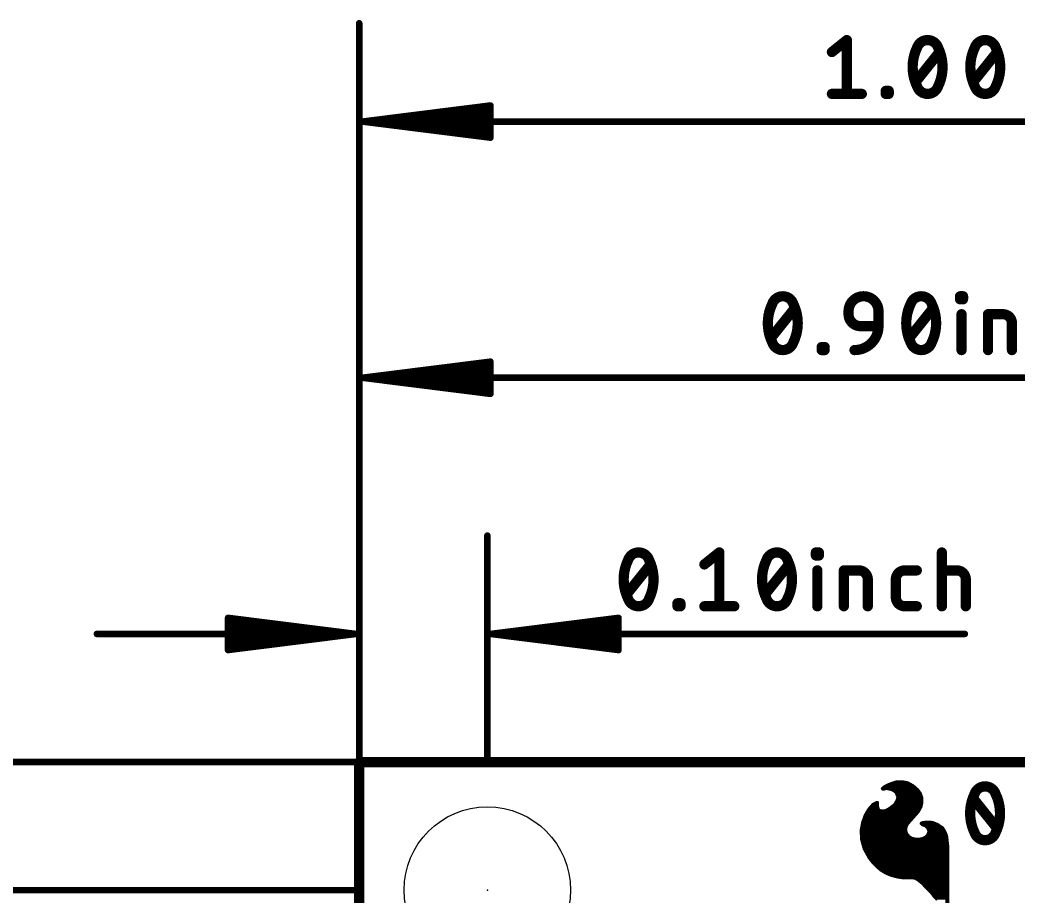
# Model space of a CAD drawing. Extents: x -27.9 to 58.7, y -12 to 40.1.
# Drawn here: x -6.72 to 13.06, y 22.74 to 40.11 of the extents above; entities that cross this region are included whole.
import ezdxf

# ---------------------------------------------------------------- set-up
doc = ezdxf.new("R2010")
doc.units = 0
for name, color, linetype in [('1', 12, 'CONTINUOUS'), ('16', 132, 'CONTINUOUS'), ('20', 31, 'CONTINUOUS'), ('22', 40, 'CONTINUOUS'), ('23', 53, 'CONTINUOUS'), ('47', 253, 'CONTINUOUS')]:
    doc.layers.add(name, color=color, linetype=linetype)

msp = doc.modelspace()

# ---------------------------------------------------------------- linework, layer by layer
at = {"layer": '1', "const_width": 0.2032}
for points in [[(25.4, 25.4), (0, 25.4)], [(0, 25.4), (0, 0)]]:
    msp.add_lwpolyline(points, dxfattribs=at)
at = {"layer": '1', "const_width": 0.1016}
for points in [[(0, 25.4508, 1), (0, 25.3492)], [(0.0508, 25.4, 1), (-0.0508, 25.4)]]:
    msp.add_lwpolyline(points, format="xyb", dxfattribs=at)
at = {"layer": '16', "const_width": 0.2032}
for points in [[(25.4, 25.4), (0, 25.4)], [(0, 25.4), (0, 0)], [(12.6429, 24.0877), (12.1687, 24.6803)]]:
    msp.add_lwpolyline(points, dxfattribs=at)
at = {"layer": '16'}
for points, const_width in [([(0, 25.4508, 1), (0, 25.3492)], 0.1016), ([(0.0508, 25.4, 1), (-0.0508, 25.4)], 0.1016), ([(12.4058, 24.9174, 0.3205), (12.1984, 24.7692)], 0.2032), ([(12.6132, 24.7692, 0.3205), (12.4058, 24.9174)], 0.2032), ([(12.4058, 24.9682, 1), (12.4058, 24.8666)], 0.1016), ([(12.4058, 24.8666, 1), (12.4058, 24.9682)], 0.1016), ([(12.1984, 24.7692, 0.1139), (12.1095, 24.384)], 0.2032), ([(12.2084, 24.7121, 1), (12.1291, 24.6486)], 0.1016), ([(12.1503, 24.7857, 1), (12.2464, 24.7528)], 0.1016), ([(12.244, 24.747, 1), (12.1527, 24.7915)], 0.1016), ([(12.7021, 24.384, 0.1139), (12.6132, 24.7692)], 0.2032), ([(12.6589, 24.7915, 1), (12.5676, 24.747)], 0.1016), ([(12.5652, 24.7528, 1), (12.6613, 24.7857)], 0.1016), ([(12.1095, 24.384, 0.1139), (12.1984, 23.9988)], 0.2032), ([(12.1603, 24.384, 1), (12.0587, 24.384)], 0.1016), ([(12.0587, 24.384, 1), (12.1603, 24.384)], 0.1016), ([(12.6132, 23.9988, 0.1139), (12.7021, 24.384)], 0.2032), ([(12.7529, 24.384, 1), (12.6513, 24.384)], 0.1016), ([(12.6513, 24.384, 1), (12.7529, 24.384)], 0.1016), ([(12.6032, 24.0559, 1), (12.6825, 24.1194)], 0.1016), ([(12.1984, 23.9988, 0.3205), (12.4058, 23.8506)], 0.2032), ([(12.2464, 24.0152, 1), (12.1503, 23.9823)], 0.1016), ([(12.1527, 23.9765, 1), (12.244, 24.021)], 0.1016), ([(12.4058, 23.8506, 0.3205), (12.6132, 23.9988)], 0.2032), ([(12.4058, 23.9014, 1), (12.4058, 23.7998)], 0.1016), ([(12.4058, 23.7998, 1), (12.4058, 23.9014)], 0.1016), ([(12.5676, 24.021, 1), (12.6589, 23.9765)], 0.1016), ([(12.6613, 23.9823, 1), (12.5652, 24.0152)], 0.1016)]:
    msp.add_lwpolyline(points, format="xyb", dxfattribs=dict(at, const_width=const_width))
at = {"layer": '20', "const_width": 0.2032}
for points in [[(0, 0), (0, 25.4)], [(0, 25.4), (25.4, 25.4)]]:
    msp.add_lwpolyline(points, dxfattribs=at)
at = {"layer": '20', "const_width": 0.1016}
for points in [[(0.0508, 25.4, 1), (-0.0508, 25.4)], [(0, 25.4508, 1), (0, 25.3492)]]:
    msp.add_lwpolyline(points, format="xyb", dxfattribs=at)
at = {"layer": '20'}
msp.add_circle((2.54, 22.86), 1.651, dxfattribs=at)
at = {"layer": '22', "const_width": 0.0762}
for points in [[(10.3866, 24.882), (10.4266, 24.912)], [(10.4266, 24.912), (10.4866, 24.942)], [(10.4374, 24.9174), (10.9818, 24.9174)], [(10.4866, 24.942), (10.5666, 24.972)], [(10.5666, 24.972), (10.6566, 25.002)], [(10.6314, 24.9936), (10.8028, 24.9936)], [(10.6566, 25.002), (10.7566, 25.002)], [(10.7566, 25.002), (10.8666, 24.982)], [(10.8666, 24.982), (10.9766, 24.922)], [(10.9766, 24.922), (11.0666, 24.842)], [(10.3766, 24.872), (10.3866, 24.882)], [(10.4066, 24.872), (10.3766, 24.872)], [(10.4366, 24.882), (10.4066, 24.872)], [(10.4666, 24.882), (10.4366, 24.882)], [(10.5066, 24.872), (10.4666, 24.882)], [(10.5566, 24.862), (10.5066, 24.872)], [(10.5966, 24.842), (10.5566, 24.862)], [(10.6366, 24.812), (10.5966, 24.842)], [(10.5977, 24.8412), (11.0672, 24.8412)], [(10.6566, 24.782), (10.6366, 24.812)], [(10.6666, 24.752), (10.6566, 24.782)], [(10.6623, 24.765), (11.1189, 24.765)], [(10.6766, 24.732), (10.6666, 24.752)], [(10.6866, 24.702), (10.6766, 24.732)], [(10.6766, 24.672), (10.6866, 24.702)], [(11.0666, 24.842), (11.1166, 24.772)], [(11.1166, 24.772), (11.1466, 24.682)], [(10.1066, 24.462), (10.1866, 24.552)], [(10.1727, 24.5364), (10.2666, 24.5364)], [(10.1866, 24.552), (10.2666, 24.592)], [(10.2666, 24.592), (10.2666, 24.512)], [(10.2666, 24.512), (10.2866, 24.452)], [(10.5266, 24.482), (10.5666, 24.512)], [(10.5666, 24.512), (10.5966, 24.532)], [(10.5966, 24.532), (10.6266, 24.562)], [(10.601, 24.5364), (11.132, 24.5364)], [(10.6266, 24.562), (10.6466, 24.602)], [(10.6466, 24.602), (10.6666, 24.632)], [(10.6537, 24.6126), (11.1466, 24.6126)], [(10.6666, 24.632), (10.6766, 24.672)], [(10.6822, 24.6888), (11.1443, 24.6888)], [(11.1266, 24.512), (11.0766, 24.422)], [(11.1466, 24.602), (11.1266, 24.512)], [(11.1466, 24.682), (11.1466, 24.602)], [(9.9866, 24.202), (10.0366, 24.342)], [(10.0244, 24.3078), (10.9762, 24.3078)], [(10.0366, 24.342), (10.1066, 24.462)], [(10.0611, 24.384), (11.0434, 24.384)], [(10.1056, 24.4602), (10.2839, 24.4602)], [(10.2866, 24.452), (10.3166, 24.432)], [(10.3166, 24.432), (10.3466, 24.422)], [(10.3466, 24.422), (10.4166, 24.422)], [(10.4166, 24.422), (10.4966, 24.462)], [(10.493, 24.4602), (11.0978, 24.4602)], [(10.4966, 24.462), (10.5266, 24.482)], [(11.0066, 24.342), (10.9266, 24.252)], [(11.0766, 24.422), (11.0066, 24.342)], [(9.9566, 24.042), (9.9866, 24.202)], [(9.9779, 24.1554), (10.8495, 24.1554)], [(9.9972, 24.2316), (10.9088, 24.2316)], [(10.8566, 24.172), (10.8266, 24.102)], [(10.8266, 24.102), (10.8266, 24.032)], [(10.9266, 24.252), (10.8566, 24.172)], [(11.1466, 24.182), (11.1666, 24.192)], [(11.1566, 24.172), (11.1466, 24.182)], [(11.1966, 24.152), (11.1566, 24.172)], [(11.1666, 24.192), (11.1866, 24.192)], [(11.1866, 24.192), (11.2266, 24.202)], [(11.1898, 24.1554), (11.4581, 24.1554)], [(11.2266, 24.142), (11.1966, 24.152)], [(11.2266, 24.202), (11.3066, 24.202)], [(11.2666, 24.102), (11.2266, 24.142)], [(11.2866, 24.072), (11.2666, 24.102)], [(11.3066, 24.202), (11.3666, 24.192)], [(11.3666, 24.192), (11.4666, 24.152)], [(11.4666, 24.152), (11.5066, 24.122)], [(11.5066, 24.122), (11.5566, 24.092)], [(9.9666, 23.862), (9.9566, 24.042)], [(9.9588, 24.003), (10.8363, 24.003)], [(9.963, 23.9268), (10.8828, 23.9268)], [(9.9636, 24.0792), (10.8266, 24.0792)], [(10.8266, 24.032), (10.8466, 23.972)], [(10.8466, 23.972), (10.8866, 23.922)], [(10.8866, 23.922), (10.9466, 23.882)], [(11.2066, 23.892), (11.2366, 23.912)], [(11.2366, 23.912), (11.2666, 23.942)], [(11.2514, 23.9268), (11.635, 23.9268)], [(11.2666, 23.942), (11.2866, 23.982)], [(11.2818, 24.0792), (11.5643, 24.0792)], [(11.2966, 24.042), (11.2866, 24.072)], [(11.2866, 23.982), (11.2966, 24.012)], [(11.2936, 24.003), (11.6061, 24.003)], [(11.2966, 24.012), (11.2966, 24.042)], [(11.5566, 24.092), (11.5866, 24.042)], [(11.5866, 24.042), (11.6166, 23.982)], [(11.6166, 23.982), (11.6366, 23.922)], [(11.6366, 23.922), (11.6566, 23.742)], [(10.0166, 23.682), (9.9666, 23.862)], [(9.9698, 23.8506), (11.6445, 23.8506)], [(9.9909, 23.7744), (11.653, 23.7744)], [(10.9466, 23.882), (11.0266, 23.862)], [(11.0266, 23.862), (11.1066, 23.862)], [(11.1066, 23.862), (11.1566, 23.872)], [(11.1566, 23.872), (11.2066, 23.892)], [(11.6566, 23.742), (11.6566, 22.462)], [(10.0121, 23.6982), (11.6566, 23.6982)], [(10.1166, 23.502), (10.0166, 23.682)], [(10.0499, 23.622), (11.6566, 23.622)], [(10.0923, 23.5458), (11.6566, 23.5458)], [(10.1866, 23.412), (10.1166, 23.502)], [(10.1418, 23.4696), (11.6566, 23.4696)], [(10.2666, 23.332), (10.1866, 23.412)], [(10.2052, 23.3934), (11.6566, 23.3934)], [(10.3466, 23.262), (10.2666, 23.332)], [(10.2835, 23.3172), (11.6566, 23.3172)], [(10.4466, 23.202), (10.3466, 23.262)], [(10.3816, 23.241), (11.6566, 23.241)], [(10.5466, 23.162), (10.4466, 23.202)], [(10.5396, 23.1648), (11.6566, 23.1648)], [(10.6566, 23.132), (10.5466, 23.162)], [(10.7766, 23.112), (10.6566, 23.132)], [(10.9666, 23.112), (10.7766, 23.112)], [(11.0266, 23.102), (10.9666, 23.112)], [(11.0766, 23.072), (11.0266, 23.102)], [(11.0489, 23.0886), (11.6566, 23.0886)], [(11.1766, 22.992), (11.0766, 23.072)], [(11.1511, 23.0124), (11.6566, 23.0124)], [(11.2266, 22.932), (11.1766, 22.992)], [(11.2231, 22.9362), (11.6566, 22.9362)], [(11.3566, 22.802), (11.2266, 22.932)], [(11.2986, 22.86), (11.6566, 22.86)], [(11.4066, 22.732), (11.3566, 22.802)], [(11.3696, 22.7838), (11.6566, 22.7838)], [(11.4666, 22.672), (11.4066, 22.732)], [(11.431, 22.7076), (11.6566, 22.7076)]]:
    msp.add_lwpolyline(points, dxfattribs=at)
at = {"layer": '22', "const_width": 0.0381}
for points in [[(10.4181, 24.929, 1), (10.4351, 24.895)], [(10.438, 24.8968, 1), (10.4152, 24.9272)], [(10.4374, 24.9365, 1), (10.4374, 24.8984)], [(10.4799, 24.9598, 1), (10.4933, 24.9242)], [(10.4951, 24.925, 1), (10.4781, 24.959)], [(10.5606, 24.9901, 1), (10.5726, 24.9539)], [(10.5733, 24.9542, 1), (10.5599, 24.9898)], [(10.6314, 25.0127, 1), (10.6314, 24.9746)], [(10.6566, 25.0211, 1), (10.6566, 24.983)], [(10.6626, 24.9839, 1), (10.6506, 25.0201)], [(10.76, 25.0207, 1), (10.7532, 24.9833)], [(10.7566, 24.983, 1), (10.7566, 25.0211)], [(10.8028, 24.9746, 1), (10.8028, 25.0127)], [(10.8757, 24.9987, 1), (10.8575, 24.9653)], [(10.8632, 24.9633, 1), (10.87, 25.0007)], [(10.9893, 24.9362, 1), (10.9639, 24.9078)], [(10.9675, 24.9053, 1), (10.9857, 24.9387)], [(10.9818, 24.8984, 1), (10.9818, 24.9365)], [(10.3766, 24.891, 1), (10.3766, 24.8529)], [(10.3631, 24.8855, 1), (10.3901, 24.8585)], [(10.3752, 24.8972, 1), (10.398, 24.8668)], [(10.4001, 24.8685, 1), (10.3731, 24.8955)], [(10.4006, 24.8901, 1), (10.4126, 24.8539)], [(10.4066, 24.8529, 1), (10.4066, 24.891)], [(10.4366, 24.9011, 1), (10.4366, 24.863)], [(10.4426, 24.8639, 1), (10.4306, 24.9001)], [(10.4712, 24.9005, 1), (10.462, 24.8635)], [(10.4666, 24.863, 1), (10.4666, 24.9011)], [(10.5103, 24.8907, 1), (10.5029, 24.8533)], [(10.502, 24.8535, 1), (10.5112, 24.8905)], [(10.5651, 24.879, 1), (10.5481, 24.845)], [(10.5529, 24.8433, 1), (10.5603, 24.8807)], [(10.608, 24.8572, 1), (10.5852, 24.8268)], [(10.5977, 24.8603, 1), (10.5977, 24.8222)], [(10.5881, 24.825, 1), (10.6051, 24.859)], [(10.6525, 24.8226, 1), (10.6207, 24.8014)], [(10.6252, 24.7968, 1), (10.648, 24.8272)], [(10.6747, 24.788, 1), (10.6385, 24.776)], [(10.6407, 24.7714, 1), (10.6725, 24.7926)], [(10.6623, 24.7841, 1), (10.6623, 24.746)], [(10.6836, 24.7605, 1), (10.6496, 24.7435)], [(10.6485, 24.746, 1), (10.6847, 24.758)], [(10.6947, 24.738, 1), (10.6585, 24.726)], [(10.6596, 24.7235, 1), (10.6936, 24.7405)], [(10.7047, 24.696, 1), (10.6685, 24.708)], [(11.0821, 24.8531, 1), (11.0511, 24.8309)], [(11.0539, 24.8278, 1), (11.0793, 24.8562)], [(11.0672, 24.8222, 1), (11.0672, 24.8603)], [(11.1347, 24.778, 1), (11.0985, 24.766)], [(11.1011, 24.7609, 1), (11.1321, 24.7831)], [(11.1189, 24.746, 1), (11.1189, 24.7841)], [(10.1727, 24.5555, 1), (10.1727, 24.5174)], [(10.1781, 24.569, 1), (10.1951, 24.535)], [(10.2008, 24.5393, 1), (10.1724, 24.5647)], [(10.2847, 24.518, 1), (10.2485, 24.506)], [(10.2857, 24.592, 1), (10.2476, 24.592)], [(10.2751, 24.575, 1), (10.2581, 24.609)], [(10.2666, 24.5174, 1), (10.2666, 24.5555)], [(10.556, 24.5279, 1), (10.5772, 24.4961)], [(10.578, 24.4968, 1), (10.5552, 24.5272)], [(10.5831, 24.5455, 1), (10.6101, 24.5185)], [(10.601, 24.5555, 1), (10.601, 24.5174)], [(10.6072, 24.5161, 1), (10.586, 24.5479)], [(10.6096, 24.5705, 1), (10.6436, 24.5535)], [(10.6401, 24.5485, 1), (10.6131, 24.5755)], [(10.6307, 24.6126, 1), (10.6625, 24.5914)], [(10.6636, 24.5935, 1), (10.6296, 24.6105)], [(10.6537, 24.6317, 1), (10.6537, 24.5936)], [(10.6481, 24.6366, 1), (10.6851, 24.6274)], [(10.6825, 24.6214, 1), (10.6507, 24.6426)], [(10.6585, 24.678, 1), (10.6947, 24.666)], [(10.6951, 24.6674, 1), (10.6581, 24.6766)], [(10.6822, 24.7079, 1), (10.6822, 24.6698)], [(10.6685, 24.696, 1), (10.7047, 24.708)], [(11.108, 24.5161, 1), (11.1452, 24.5079)], [(11.1433, 24.5027, 1), (11.1099, 24.5213)], [(11.1657, 24.682, 1), (11.1276, 24.682)], [(11.1276, 24.602, 1), (11.1657, 24.602)], [(11.1652, 24.5979, 1), (11.128, 24.6061)], [(11.1285, 24.676, 1), (11.1647, 24.688)], [(11.132, 24.5174, 1), (11.132, 24.5555)], [(11.1443, 24.6698, 1), (11.1443, 24.7079)], [(11.1466, 24.5936, 1), (11.1466, 24.6317)], [(10.0244, 24.3269, 1), (10.0244, 24.2888)], [(10.0201, 24.3516, 1), (10.0531, 24.3324)], [(10.0545, 24.3356, 1), (10.0187, 24.3484)], [(10.0611, 24.4031, 1), (10.0611, 24.365)], [(10.1056, 24.4793, 1), (10.1056, 24.4412)], [(10.0924, 24.4747, 1), (10.1208, 24.4493)], [(10.1231, 24.4524, 1), (10.0901, 24.4716)], [(10.2476, 24.512, 1), (10.2857, 24.512)], [(10.2972, 24.4679, 1), (10.276, 24.4361)], [(10.2685, 24.446, 1), (10.3047, 24.458)], [(10.2839, 24.4412, 1), (10.2839, 24.4793)], [(10.3226, 24.4501, 1), (10.3106, 24.4139)], [(10.306, 24.4161, 1), (10.3272, 24.4479)], [(10.3466, 24.4411, 1), (10.3466, 24.403)], [(10.3406, 24.4039, 1), (10.3526, 24.4401)], [(10.4081, 24.439, 1), (10.4251, 24.405)], [(10.4166, 24.403, 1), (10.4166, 24.4411)], [(10.493, 24.4793, 1), (10.493, 24.4412)], [(10.486, 24.4779, 1), (10.5072, 24.4461)], [(10.5051, 24.445, 1), (10.4881, 24.479)], [(10.5152, 24.4972, 1), (10.538, 24.4668)], [(10.5372, 24.4661, 1), (10.516, 24.4979)], [(10.9762, 24.2888, 1), (10.9762, 24.3269)], [(10.9923, 24.3545, 1), (11.0209, 24.3295)], [(11.0208, 24.3293, 1), (10.9924, 24.3547)], [(11.0434, 24.365, 1), (11.0434, 24.4031)], [(11.0599, 24.4313, 1), (11.0933, 24.4127)], [(11.0909, 24.4095, 1), (11.0623, 24.4345)], [(11.0978, 24.4412, 1), (11.0978, 24.4793)], [(9.9779, 24.1745, 1), (9.9779, 24.1364)], [(9.9687, 24.2084, 1), (10.0045, 24.1956)], [(10.0053, 24.1985, 1), (9.9679, 24.2055)], [(9.9972, 24.2507, 1), (9.9972, 24.2126)], [(10.8457, 24.102, 1), (10.8076, 24.102)], [(10.8423, 24.1845, 1), (10.8709, 24.1595)], [(10.8741, 24.1645, 1), (10.8391, 24.1795)], [(10.8495, 24.1364, 1), (10.8495, 24.1745)], [(10.9124, 24.2647, 1), (10.9408, 24.2393)], [(10.9088, 24.2126, 1), (10.9088, 24.2507)], [(10.9409, 24.2395, 1), (10.9123, 24.2645)], [(11.1601, 24.1955, 1), (11.1331, 24.1685)], [(11.1381, 24.199, 1), (11.1551, 24.165)], [(11.1651, 24.189, 1), (11.1481, 24.155)], [(11.1431, 24.1585, 1), (11.1701, 24.1855)], [(11.1666, 24.2111, 1), (11.1666, 24.173)], [(11.1751, 24.175, 1), (11.1581, 24.209)], [(11.182, 24.2105, 1), (11.1912, 24.1735)], [(11.1898, 24.1745, 1), (11.1898, 24.1364)], [(11.2026, 24.1701, 1), (11.1906, 24.1339)], [(11.1866, 24.173, 1), (11.1866, 24.2111)], [(11.1881, 24.135, 1), (11.2051, 24.169)], [(11.2266, 24.2211, 1), (11.2266, 24.183)], [(11.2401, 24.1555, 1), (11.2131, 24.1285)], [(11.2206, 24.1239, 1), (11.2326, 24.1601)], [(11.2312, 24.1835, 1), (11.222, 24.2205)], [(11.2825, 24.1126, 1), (11.2507, 24.0914)], [(11.3097, 24.2208, 1), (11.3035, 24.1832)], [(11.3066, 24.183, 1), (11.3066, 24.2211)], [(11.3737, 24.2097, 1), (11.3595, 24.1743)], [(11.3635, 24.1732, 1), (11.3697, 24.2108)], [(11.478, 24.1672, 1), (11.4552, 24.1368)], [(11.4581, 24.1364, 1), (11.4581, 24.1745)], [(11.4595, 24.1343, 1), (11.4737, 24.1697)], [(11.5164, 24.1383, 1), (11.4968, 24.1057)], [(11.4952, 24.1068, 1), (11.518, 24.1372)], [(9.9756, 24.0431, 1), (9.9376, 24.0409)], [(9.9379, 24.0455, 1), (9.9753, 24.0385)], [(9.9588, 24.0221, 1), (9.9588, 23.984)], [(9.963, 23.9459, 1), (9.963, 23.9078)], [(9.9636, 24.0983, 1), (9.9636, 24.0602)], [(10.8091, 24.1095, 1), (10.8441, 24.0945)], [(10.8447, 24.038, 1), (10.8085, 24.026)], [(10.8076, 24.032, 1), (10.8457, 24.032)], [(10.8266, 24.0602, 1), (10.8266, 24.0983)], [(10.8615, 23.9839, 1), (10.8317, 23.9601)], [(10.8285, 23.966, 1), (10.8647, 23.978)], [(10.8363, 23.984, 1), (10.8363, 24.0221)], [(10.8972, 23.9379, 1), (10.876, 23.9061)], [(10.8717, 23.9101, 1), (10.9015, 23.9339)], [(10.8828, 23.9078, 1), (10.8828, 23.9459)], [(11.2231, 23.9255, 1), (11.2501, 23.8985)], [(11.2472, 23.8961, 1), (11.226, 23.9279)], [(11.2514, 23.9459, 1), (11.2514, 23.9078)], [(11.2496, 23.9505, 1), (11.2836, 23.9335)], [(11.2531, 24.0885, 1), (11.2801, 24.1155)], [(11.2801, 23.9285, 1), (11.2531, 23.9555)], [(11.2818, 24.0983, 1), (11.2818, 24.0602)], [(11.3047, 24.078, 1), (11.2685, 24.066)], [(11.2685, 23.988, 1), (11.3047, 23.976)], [(11.3036, 23.9735, 1), (11.2696, 23.9905)], [(11.2707, 24.0614, 1), (11.3025, 24.0826)], [(11.2936, 24.0221, 1), (11.2936, 23.984)], [(11.3156, 24.042, 1), (11.2775, 24.042)], [(11.2775, 24.012, 1), (11.3156, 24.012)], [(11.2785, 24.036, 1), (11.3147, 24.048)], [(11.3147, 24.006, 1), (11.2785, 24.018)], [(11.5729, 24.1018, 1), (11.5403, 24.0822)], [(11.5468, 24.0757, 1), (11.5664, 24.1083)], [(11.5643, 24.0602, 1), (11.5643, 24.0983)], [(11.6036, 24.0505, 1), (11.5696, 24.0335)], [(11.5703, 24.0322, 1), (11.6029, 24.0518)], [(11.6347, 23.988, 1), (11.5985, 23.976)], [(11.5996, 23.9735, 1), (11.6336, 23.9905)], [(11.6061, 23.984, 1), (11.6061, 24.0221)], [(11.6555, 23.9241, 1), (11.6177, 23.9199)], [(11.6185, 23.916, 1), (11.6547, 23.928)], [(11.635, 23.9078, 1), (11.635, 23.9459)], [(9.985, 23.8671, 1), (9.9482, 23.8569)], [(9.9476, 23.8609, 1), (9.9856, 23.8631)], [(9.9698, 23.8697, 1), (9.9698, 23.8316)], [(9.9909, 23.7934, 1), (9.9909, 23.7553)], [(10.9512, 23.9005, 1), (10.942, 23.8635)], [(10.936, 23.8661, 1), (10.9572, 23.8979)], [(11.0266, 23.8811, 1), (11.0266, 23.843)], [(11.022, 23.8435, 1), (11.0312, 23.8805)], [(11.1029, 23.8807, 1), (11.1103, 23.8433)], [(11.1066, 23.843, 1), (11.1066, 23.8811)], [(11.1495, 23.8897, 1), (11.1637, 23.8543)], [(11.1603, 23.8533, 1), (11.1529, 23.8907)], [(11.196, 23.9079, 1), (11.2172, 23.8761)], [(11.2137, 23.8743, 1), (11.1995, 23.9097)], [(11.6757, 23.742, 1), (11.6376, 23.742)], [(11.6377, 23.7399, 1), (11.6755, 23.7441)], [(11.6445, 23.8316, 1), (11.6445, 23.8697)], [(11.653, 23.7553, 1), (11.653, 23.7934)], [(10.0121, 23.7172, 1), (10.0121, 23.6791)], [(10.0333, 23.6913, 1), (9.9999, 23.6727)], [(9.9982, 23.6769, 1), (10.035, 23.6871)], [(10.0499, 23.641, 1), (10.0499, 23.6029)], [(10.0923, 23.5648, 1), (10.0923, 23.5267)], [(11.6566, 23.6791, 1), (11.6566, 23.7172)], [(11.6566, 23.6029, 1), (11.6566, 23.641)], [(11.6566, 23.5267, 1), (11.6566, 23.5648)], [(10.1316, 23.5137, 1), (10.1016, 23.4903)], [(10.0999, 23.4927, 1), (10.1333, 23.5113)], [(10.1418, 23.4886, 1), (10.1418, 23.4505)], [(10.2001, 23.4255, 1), (10.1731, 23.3985)], [(10.1716, 23.4003, 1), (10.2016, 23.4237)], [(10.2052, 23.4124, 1), (10.2052, 23.3743)], [(10.2791, 23.3463, 1), (10.2541, 23.3177)], [(10.2531, 23.3185, 1), (10.2801, 23.3455)], [(10.2835, 23.3362, 1), (10.2835, 23.2981)], [(11.6566, 23.4505, 1), (11.6566, 23.4886)], [(11.6566, 23.3743, 1), (11.6566, 23.4124)], [(11.6566, 23.2981, 1), (11.6566, 23.3362)], [(10.3564, 23.2783, 1), (10.3368, 23.2457)], [(10.3341, 23.2477, 1), (10.3591, 23.2763)], [(10.3816, 23.26, 1), (10.3816, 23.2219)], [(10.4537, 23.2197, 1), (10.4395, 23.1843)], [(10.4368, 23.1857, 1), (10.4564, 23.2183)], [(10.5396, 23.1838, 1), (10.5396, 23.1457)], [(10.5516, 23.1804, 1), (10.5416, 23.1436)], [(10.5395, 23.1443, 1), (10.5537, 23.1797)], [(10.6597, 23.1508, 1), (10.6535, 23.1132)], [(10.6516, 23.1136, 1), (10.6616, 23.1504)], [(10.7766, 23.1311, 1), (10.7766, 23.093)], [(10.7735, 23.0932, 1), (10.7797, 23.1308)], [(10.9697, 23.1308, 1), (10.9635, 23.0932)], [(10.9666, 23.093, 1), (10.9666, 23.1311)], [(11.6566, 23.2219, 1), (11.6566, 23.26)], [(11.6566, 23.1457, 1), (11.6566, 23.1838)], [(11.0364, 23.1183, 1), (11.0168, 23.0857)], [(11.0235, 23.0832, 1), (11.0297, 23.1208)], [(11.0489, 23.1076, 1), (11.0489, 23.0695)], [(11.0885, 23.0869, 1), (11.0647, 23.0571)], [(11.0668, 23.0557, 1), (11.0864, 23.0883)], [(11.1511, 23.0314, 1), (11.1511, 22.9933)], [(11.1912, 23.0042, 1), (11.162, 22.9798)], [(11.1647, 22.9771, 1), (11.1885, 23.0069)], [(11.2231, 22.9552, 1), (11.2231, 22.9171)], [(11.2401, 22.9455, 1), (11.2131, 22.9185)], [(11.212, 22.9198, 1), (11.2412, 22.9442)], [(11.6566, 23.0695, 1), (11.6566, 23.1076)], [(11.6566, 22.9933, 1), (11.6566, 23.0314)], [(11.6566, 22.9171, 1), (11.6566, 22.9552)], [(11.2986, 22.879, 1), (11.2986, 22.8409)], [(11.3721, 22.8131, 1), (11.3411, 22.7909)], [(11.3431, 22.7885, 1), (11.3701, 22.8155)], [(11.3696, 22.8028, 1), (11.3696, 22.7647)], [(11.4201, 22.7455, 1), (11.3931, 22.7185)], [(11.3911, 22.7209, 1), (11.4221, 22.7431)], [(11.6566, 22.8409, 1), (11.6566, 22.879)], [(11.6566, 22.7647, 1), (11.6566, 22.8028)], [(11.431, 22.7266, 1), (11.431, 22.6885)], [(11.6566, 22.6885, 1), (11.6566, 22.7266)]]:
    msp.add_lwpolyline(points, format="xyb", dxfattribs=at)
at = {"layer": '23'}
msp.add_point((2.54, 22.86), dxfattribs=at)
at = {"layer": '47'}
for points, const_width in [([(0, 25.4), (0, 40.05)], 0.13), ([(9.3696, 39.4788), (9.6659, 39.7159)], 0.2032), ([(9.6659, 39.7159), (9.6659, 38.6491)], 0.2032), ([(11.0291, 38.8862), (11.5032, 39.4788)], 0.2032), ([(12.1721, 38.8862), (12.6462, 39.4788)], 0.2032), ([(10.4364, 38.6491), (10.4364, 38.7084)], 0.2032), ([(10.4364, 38.7084), (10.4957, 38.7084)], 0.2032), ([(10.4957, 38.7084), (10.4957, 38.6491)], 0.2032), ([(9.3696, 38.6491), (9.9623, 38.6491)], 0.2032), ([(10.4957, 38.6491), (10.4364, 38.6491)], 0.2032), ([(0.065, 38.1), (2.6, 38.4192)], 0.13), ([(0.065, 38.1), (2.6, 38.36)], 0.13), ([(2.6, 38.4192), (2.6, 37.7808)], 0.13), ([(0.065, 38.1), (2.6, 38.23)], 0.13), ([(0.065, 38.1), (25.335, 38.1)], 0.13), ([(2.6, 37.7808), (0.065, 38.1)], 0.13), ([(2.6, 37.97), (0.065, 38.1)], 0.13), ([(2.6, 37.84), (0.065, 38.1)], 0.13), ([(0, 25.4), (0, 34.97)], 0.13), ([(11.9096, 34.5766), (11.9096, 34.6359)], 0.2032), ([(11.9096, 34.6359), (11.9689, 34.6359)], 0.2032), ([(11.9689, 34.5766), (11.9096, 34.5766)], 0.2032), ([(11.9689, 34.6359), (11.9689, 34.5766)], 0.2032), ([(8.1589, 33.8062), (8.633, 34.3988)], 0.2032), ([(9.6998, 34.2803), (9.6998, 34.3396)], 0.2032), ([(10.2925, 34.3396), (10.2925, 34.0432)], 0.2032), ([(10.9021, 33.8062), (11.3762, 34.3988)], 0.2032), ([(11.9392, 33.5691), (11.9392, 34.2803)], 0.2032), ([(12.4642, 33.5691), (12.4642, 34.2803)], 0.2032), ([(12.4642, 34.2803), (12.7605, 34.2803)], 0.2032), ([(10.2925, 34.0432), (9.9369, 34.0432)], 0.2032), ([(12.9383, 34.1025), (12.9383, 33.5691)], 0.2032), ([(9.1664, 33.5691), (9.1664, 33.6284)], 0.2032), ([(9.1664, 33.6284), (9.2257, 33.6284)], 0.2032), ([(9.2257, 33.5691), (9.1664, 33.5691)], 0.2032), ([(9.2257, 33.6284), (9.2257, 33.5691)], 0.2032), ([(0.065, 33.02), (2.6, 33.3392)], 0.13), ([(0.065, 33.02), (2.6, 33.28)], 0.13), ([(2.6, 33.3392), (2.6, 32.7008)], 0.13), ([(0.065, 33.02), (2.6, 33.15)], 0.13), ([(0.065, 33.02), (22.795, 33.02)], 0.13), ([(2.6, 32.7008), (0.065, 33.02)], 0.13), ([(2.6, 32.89), (0.065, 33.02)], 0.13), ([(2.6, 32.76), (0.065, 33.02)], 0.13), ([(0, 25.4), (0, 29.89)], 0.13), ([(2.54, 25.4), (2.54, 29.89)], 0.13), ([(6.8418, 29.3188), (7.1381, 29.5559)], 0.2032), ([(7.1381, 29.5559), (7.1381, 28.4891)], 0.2032), ([(9.0516, 29.4966), (9.0516, 29.5559)], 0.2032), ([(9.0516, 29.5559), (9.1109, 29.5559)], 0.2032), ([(9.1109, 29.4966), (9.0516, 29.4966)], 0.2032), ([(9.1109, 29.5559), (9.1109, 29.4966)], 0.2032), ([(11.5493, 28.4891), (11.5493, 29.5559)], 0.2032), ([(5.3009, 28.7262), (5.775, 29.3188)], 0.2032), ([(8.0441, 28.7262), (8.5182, 29.3188)], 0.2032), ([(9.0812, 28.4891), (9.0812, 29.2003)], 0.2032), ([(9.6062, 28.4891), (9.6062, 29.2003)], 0.2032), ([(9.6062, 29.2003), (9.9025, 29.2003)], 0.2032), ([(10.8146, 29.2003), (11.0517, 29.2003)], 0.2032), ([(11.5493, 29.2003), (11.8456, 29.2003)], 0.2032), ([(10.0803, 29.0225), (10.0803, 28.4891)], 0.2032), ([(10.6368, 28.6669), (10.6368, 29.0225)], 0.2032), ([(12.0234, 29.0225), (12.0234, 28.4891)], 0.2032), ([(6.3084, 28.4891), (6.3084, 28.5484)], 0.2032), ([(6.3084, 28.5484), (6.3677, 28.5484)], 0.2032), ([(6.3677, 28.4891), (6.3084, 28.4891)], 0.2032), ([(6.3677, 28.5484), (6.3677, 28.4891)], 0.2032), ([(6.8418, 28.4891), (7.4345, 28.4891)], 0.2032), ([(11.0517, 28.4891), (10.8146, 28.4891)], 0.2032), ([(-0.065, 27.94), (-2.6, 28.2592)], 0.13), ([(-2.6, 28.2592), (-2.6, 27.6208)], 0.13), ([(2.605, 27.94), (5.14, 28.2592)], 0.13), ([(5.14, 28.2592), (5.14, 27.6208)], 0.13), ([(-0.065, 27.94), (-2.6, 28.2)], 0.13), ([(-0.065, 27.94), (-2.6, 28.07)], 0.13), ([(2.605, 27.94), (5.14, 28.2)], 0.13), ([(2.605, 27.94), (5.14, 28.07)], 0.13), ([(-0.065, 27.94), (-5.2, 27.94)], 0.13), ([(-2.6, 27.6208), (-0.065, 27.94)], 0.13), ([(-2.6, 27.81), (-0.065, 27.94)], 0.13), ([(-2.6, 27.68), (-0.065, 27.94)], 0.13), ([(2.605, 27.94), (12.004, 27.94)], 0.13), ([(5.14, 27.6208), (2.605, 27.94)], 0.13), ([(5.14, 27.81), (2.605, 27.94)], 0.13), ([(5.14, 27.68), (2.605, 27.94)], 0.13), ([(0, 25.4), (-14.65, 25.4)], 0.13), ([(0, 22.86), (-9.57, 22.86)], 0.13)]:
    msp.add_lwpolyline(points, dxfattribs=dict(at, const_width=const_width))
for points, const_width in [([(0.0325, 40.05, 1), (-0.0325, 40.05)], 0.065), ([(9.7167, 39.7159, 1), (9.6151, 39.7159)], 0.1016), ([(9.6977, 39.6762, 1), (9.6342, 39.7556)], 0.1016), ([(11.2661, 39.7159, 0.3205), (11.0587, 39.5677)], 0.2032), ([(11.4736, 39.5677, 0.3205), (11.2661, 39.7159)], 0.2032), ([(11.2661, 39.7667, 1), (11.2661, 39.6651)], 0.1016), ([(11.2661, 39.6651, 1), (11.2661, 39.7667)], 0.1016), ([(12.4091, 39.7159, 0.3205), (12.2017, 39.5677)], 0.2032), ([(12.6166, 39.5677, 0.3205), (12.4091, 39.7159)], 0.2032), ([(12.4091, 39.7667, 1), (12.4091, 39.6651)], 0.1016), ([(12.4091, 39.6651, 1), (12.4091, 39.7667)], 0.1016), ([(9.3379, 39.5185, 1), (9.4013, 39.4392)], 0.1016), ([(11.0587, 39.5677, 0.1139), (10.9698, 39.1825)], 0.2032), ([(11.0106, 39.5842, 1), (11.1068, 39.5513)], 0.1016), ([(11.1044, 39.5455, 1), (11.013, 39.59)], 0.1016), ([(11.5625, 39.1825, 0.1139), (11.4736, 39.5677)], 0.2032), ([(11.5192, 39.59, 1), (11.4279, 39.5455)], 0.1016), ([(11.4255, 39.5513, 1), (11.5216, 39.5842)], 0.1016), ([(11.5429, 39.4471, 1), (11.4635, 39.5106)], 0.1016), ([(12.2017, 39.5677, 0.1139), (12.1128, 39.1825)], 0.2032), ([(12.1536, 39.5842, 1), (12.2497, 39.5513)], 0.1016), ([(12.2474, 39.5455, 1), (12.156, 39.59)], 0.1016), ([(12.7055, 39.1825, 0.1139), (12.6166, 39.5677)], 0.2032), ([(12.6622, 39.59, 1), (12.5709, 39.5455)], 0.1016), ([(12.5685, 39.5513, 1), (12.6646, 39.5842)], 0.1016), ([(12.6859, 39.4471, 1), (12.6065, 39.5106)], 0.1016), ([(10.9698, 39.1825, 0.1139), (11.0587, 38.7973)], 0.2032), ([(11.0206, 39.1825, 1), (10.919, 39.1825)], 0.1016), ([(10.919, 39.1825, 1), (11.0206, 39.1825)], 0.1016), ([(11.4736, 38.7973, 0.1139), (11.5625, 39.1825)], 0.2032), ([(11.6133, 39.1825, 1), (11.5117, 39.1825)], 0.1016), ([(11.5117, 39.1825, 1), (11.6133, 39.1825)], 0.1016), ([(12.1128, 39.1825, 0.1139), (12.2017, 38.7973)], 0.2032), ([(12.1636, 39.1825, 1), (12.062, 39.1825)], 0.1016), ([(12.062, 39.1825, 1), (12.1636, 39.1825)], 0.1016), ([(12.6166, 38.7973, 0.1139), (12.7055, 39.1825)], 0.2032), ([(12.7563, 39.1825, 1), (12.6547, 39.1825)], 0.1016), ([(12.6547, 39.1825, 1), (12.7563, 39.1825)], 0.1016), ([(10.4872, 38.7084, 1), (10.3856, 38.7084)], 0.1016), ([(10.4364, 38.7592, 1), (10.4364, 38.6576)], 0.1016), ([(10.5465, 38.7084, 1), (10.4449, 38.7084)], 0.1016), ([(10.4957, 38.6576, 1), (10.4957, 38.7592)], 0.1016), ([(10.9894, 38.9179, 1), (11.0687, 38.8544)], 0.1016), ([(11.0587, 38.7973, 0.3205), (11.2661, 38.6491)], 0.2032), ([(11.1068, 38.8137, 1), (11.0106, 38.7808)], 0.1016), ([(11.013, 38.775, 1), (11.1044, 38.8195)], 0.1016), ([(11.2661, 38.6491, 0.3205), (11.4736, 38.7973)], 0.2032), ([(11.4279, 38.8195, 1), (11.5192, 38.775)], 0.1016), ([(11.5216, 38.7808, 1), (11.4255, 38.8137)], 0.1016), ([(12.1324, 38.9179, 1), (12.2117, 38.8544)], 0.1016), ([(12.2017, 38.7973, 0.3205), (12.4091, 38.6491)], 0.2032), ([(12.2498, 38.8137, 1), (12.1536, 38.7808)], 0.1016), ([(12.156, 38.775, 1), (12.2474, 38.8195)], 0.1016), ([(12.4091, 38.6491, 0.3205), (12.6166, 38.7973)], 0.2032), ([(12.5709, 38.8195, 1), (12.6622, 38.775)], 0.1016), ([(12.6646, 38.7808, 1), (12.5685, 38.8137)], 0.1016), ([(9.3696, 38.6999, 1), (9.3696, 38.5983)], 0.1016), ([(9.6151, 38.6491, 1), (9.7167, 38.6491)], 0.1016), ([(9.9623, 38.5983, 1), (9.9623, 38.6999)], 0.1016), ([(10.4364, 38.6999, 1), (10.4364, 38.5983)], 0.1016), ([(10.3856, 38.6491, 1), (10.4872, 38.6491)], 0.1016), ([(10.4449, 38.6491, 1), (10.5465, 38.6491)], 0.1016), ([(10.4957, 38.5983, 1), (10.4957, 38.6999)], 0.1016), ([(11.2661, 38.6999, 1), (11.2661, 38.5983)], 0.1016), ([(11.2661, 38.5983, 1), (11.2661, 38.6999)], 0.1016), ([(12.4091, 38.6999, 1), (12.4091, 38.5983)], 0.1016), ([(12.4091, 38.5983, 1), (12.4091, 38.6999)], 0.1016), ([(2.6325, 38.4192, 1), (2.5675, 38.4192)], 0.065), ([(2.6041, 38.387, 1), (2.5959, 38.4515)], 0.065), ([(2.6033, 38.3277, 1), (2.5967, 38.3923)], 0.065), ([(2.6017, 38.1975, 1), (2.5983, 38.2625)], 0.065), ([(0.065, 38.1325, 1), (0.065, 38.0675)], 0.065), ([(0.0691, 38.1322, 1), (0.0609, 38.0678)], 0.065), ([(0.0633, 38.1325, 1), (0.0667, 38.0675)], 0.065), ([(0.0667, 38.1325, 1), (0.0633, 38.0675)], 0.065), ([(0.0683, 38.1323, 1), (0.0617, 38.0677)], 0.065), ([(0.0617, 38.1323, 1), (0.0683, 38.0677)], 0.065), ([(0.0609, 38.1322, 1), (0.0691, 38.0678)], 0.065), ([(2.5983, 37.9375, 1), (2.6017, 38.0025)], 0.065), ([(2.5675, 37.7808, 1), (2.6325, 37.7808)], 0.065), ([(2.5959, 37.7485, 1), (2.6041, 37.813)], 0.065), ([(2.5967, 37.8077, 1), (2.6033, 37.8723)], 0.065), ([(0.0325, 34.97, 1), (-0.0325, 34.97)], 0.065), ([(8.3959, 34.6359, 0.3205), (8.1885, 34.4877)], 0.2032), ([(8.6034, 34.4877, 0.3205), (8.3959, 34.6359)], 0.2032), ([(8.3959, 34.6867, 1), (8.3959, 34.5851)], 0.1016), ([(8.3959, 34.5851, 1), (8.3959, 34.6867)], 0.1016), ([(10.2925, 34.3396, 1), (9.6998, 34.3396)], 0.2032), ([(11.1391, 34.6359, 0.3205), (10.9317, 34.4877)], 0.2032), ([(11.3466, 34.4877, 0.3205), (11.1391, 34.6359)], 0.2032), ([(11.1391, 34.6867, 1), (11.1391, 34.5851)], 0.1016), ([(11.1391, 34.5851, 1), (11.1391, 34.6867)], 0.1016), ([(11.9604, 34.6359, 1), (11.8588, 34.6359)], 0.1016), ([(11.9096, 34.6867, 1), (11.9096, 34.5851)], 0.1016), ([(11.9096, 34.6274, 1), (11.9096, 34.5258)], 0.1016), ([(11.8588, 34.5766, 1), (11.9604, 34.5766)], 0.1016), ([(12.0197, 34.6359, 1), (11.9181, 34.6359)], 0.1016), ([(11.9181, 34.5766, 1), (12.0197, 34.5766)], 0.1016), ([(11.9689, 34.5851, 1), (11.9689, 34.6867)], 0.1016), ([(11.9689, 34.5258, 1), (11.9689, 34.6274)], 0.1016), ([(8.1885, 34.4877, 0.1139), (8.0996, 34.1025)], 0.2032), ([(8.1404, 34.5042, 1), (8.2366, 34.4713)], 0.1016), ([(8.2342, 34.4655, 1), (8.1428, 34.51)], 0.1016), ([(8.6923, 34.1025, 0.1139), (8.6034, 34.4877)], 0.2032), ([(8.649, 34.51, 1), (8.5577, 34.4655)], 0.1016), ([(8.5553, 34.4713, 1), (8.6514, 34.5042)], 0.1016), ([(8.6727, 34.3671, 1), (8.5933, 34.4306)], 0.1016), ([(9.7506, 34.3396, 1), (9.649, 34.3396)], 0.1016), ([(10.3433, 34.3396, 1), (10.2417, 34.3396)], 0.1016), ([(10.9317, 34.4877, 0.1139), (10.8428, 34.1025)], 0.2032), ([(10.8836, 34.5042, 1), (10.9797, 34.4713)], 0.1016), ([(10.9774, 34.4655, 1), (10.886, 34.51)], 0.1016), ([(11.4355, 34.1025, 0.1139), (11.3466, 34.4877)], 0.2032), ([(11.3922, 34.51, 1), (11.3009, 34.4655)], 0.1016), ([(11.2985, 34.4713, 1), (11.3946, 34.5042)], 0.1016), ([(11.4159, 34.3671, 1), (11.3365, 34.4306)], 0.1016), ([(9.649, 34.3396, 1), (9.7506, 34.3396)], 0.1016), ([(9.6998, 34.2803, 0.4142), (9.9369, 34.0432)], 0.2032), ([(9.7506, 34.2803, 1), (9.649, 34.2803)], 0.1016), ([(9.649, 34.2803, 1), (9.7506, 34.2803)], 0.1016), ([(10.2417, 34.3396, 1), (10.3433, 34.3396)], 0.1016), ([(11.99, 34.2803, 1), (11.8884, 34.2803)], 0.1016), ([(12.515, 34.2803, 1), (12.4134, 34.2803)], 0.1016), ([(12.4642, 34.3311, 1), (12.4642, 34.2295)], 0.1016), ([(12.9383, 34.1025, 0.4142), (12.7605, 34.2803)], 0.2032), ([(12.7605, 34.3311, 1), (12.7605, 34.2295)], 0.1016), ([(12.7605, 34.2295, 1), (12.7605, 34.3311)], 0.1016), ([(8.0996, 34.1025, 0.1139), (8.1885, 33.7173)], 0.2032), ([(8.1504, 34.1025, 1), (8.0488, 34.1025)], 0.1016), ([(8.0488, 34.1025, 1), (8.1504, 34.1025)], 0.1016), ([(8.6034, 33.7173, 0.1139), (8.6923, 34.1025)], 0.2032), ([(8.7431, 34.1025, 1), (8.6415, 34.1025)], 0.1016), ([(8.6415, 34.1025, 1), (8.7431, 34.1025)], 0.1016), ([(9.8183, 33.5691, 0.4142), (10.2925, 34.0432)], 0.2032), ([(9.9369, 34.094, 1), (9.9369, 33.9924)], 0.1016), ([(9.9369, 33.9924, 1), (9.9369, 34.094)], 0.1016), ([(10.3433, 34.0432, 1), (10.2417, 34.0432)], 0.1016), ([(10.2417, 34.0432, 1), (10.3433, 34.0432)], 0.1016), ([(10.2925, 33.9924, 1), (10.2925, 34.094)], 0.1016), ([(10.8428, 34.1025, 0.1139), (10.9317, 33.7173)], 0.2032), ([(10.8936, 34.1025, 1), (10.792, 34.1025)], 0.1016), ([(10.792, 34.1025, 1), (10.8936, 34.1025)], 0.1016), ([(11.3466, 33.7173, 0.1139), (11.4355, 34.1025)], 0.2032), ([(11.4863, 34.1025, 1), (11.3847, 34.1025)], 0.1016), ([(11.3847, 34.1025, 1), (11.4863, 34.1025)], 0.1016), ([(12.9891, 34.1025, 1), (12.8875, 34.1025)], 0.1016), ([(12.8875, 34.1025, 1), (12.9891, 34.1025)], 0.1016), ([(8.1192, 33.8379, 1), (8.1985, 33.7744)], 0.1016), ([(10.8624, 33.8379, 1), (10.9417, 33.7744)], 0.1016), ([(8.1885, 33.7173, 0.3205), (8.3959, 33.5691)], 0.2032), ([(8.2366, 33.7337, 1), (8.1405, 33.7008)], 0.1016), ([(8.1428, 33.695, 1), (8.2342, 33.7395)], 0.1016), ([(8.3959, 33.5691, 0.3205), (8.6034, 33.7173)], 0.2032), ([(8.3959, 33.6199, 1), (8.3959, 33.5183)], 0.1016), ([(8.3959, 33.5183, 1), (8.3959, 33.6199)], 0.1016), ([(8.5577, 33.7395, 1), (8.649, 33.695)], 0.1016), ([(8.6514, 33.7008, 1), (8.5553, 33.7337)], 0.1016), ([(9.2172, 33.6284, 1), (9.1156, 33.6284)], 0.1016), ([(9.1664, 33.6792, 1), (9.1664, 33.5776)], 0.1016), ([(9.1664, 33.6199, 1), (9.1664, 33.5183)], 0.1016), ([(9.2765, 33.6284, 1), (9.1749, 33.6284)], 0.1016), ([(9.2257, 33.5776, 1), (9.2257, 33.6792)], 0.1016), ([(9.2257, 33.5183, 1), (9.2257, 33.6199)], 0.1016), ([(9.8183, 33.6199, 1), (9.8183, 33.5183)], 0.1016), ([(10.9317, 33.7173, 0.3205), (11.1391, 33.5691)], 0.2032), ([(10.9798, 33.7337, 1), (10.8836, 33.7008)], 0.1016), ([(10.886, 33.695, 1), (10.9774, 33.7395)], 0.1016), ([(11.1391, 33.5691, 0.3205), (11.3466, 33.7173)], 0.2032), ([(11.1391, 33.6199, 1), (11.1391, 33.5183)], 0.1016), ([(11.1391, 33.5183, 1), (11.1391, 33.6199)], 0.1016), ([(11.3009, 33.7395, 1), (11.3922, 33.695)], 0.1016), ([(11.3946, 33.7008, 1), (11.2985, 33.7337)], 0.1016), ([(9.1156, 33.5691, 1), (9.2172, 33.5691)], 0.1016), ([(9.1749, 33.5691, 1), (9.2765, 33.5691)], 0.1016), ([(11.8884, 33.5691, 1), (11.99, 33.5691)], 0.1016), ([(12.4134, 33.5691, 1), (12.515, 33.5691)], 0.1016), ([(12.8875, 33.5691, 1), (12.9891, 33.5691)], 0.1016), ([(2.6325, 33.3392, 1), (2.5675, 33.3392)], 0.065), ([(2.6041, 33.307, 1), (2.5959, 33.3715)], 0.065), ([(2.6033, 33.2477, 1), (2.5967, 33.3123)], 0.065), ([(0.065, 33.0525, 1), (0.065, 32.9875)], 0.065), ([(0.0691, 33.0522, 1), (0.0609, 32.9878)], 0.065), ([(0.0633, 33.0525, 1), (0.0667, 32.9875)], 0.065), ([(0.0667, 33.0525, 1), (0.0633, 32.9875)], 0.065), ([(0.0683, 33.0523, 1), (0.0617, 32.9877)], 0.065), ([(0.0617, 33.0523, 1), (0.0683, 32.9877)], 0.065), ([(0.0609, 33.0522, 1), (0.0691, 32.9878)], 0.065), ([(2.6017, 33.1175, 1), (2.5983, 33.1825)], 0.065), ([(2.5983, 32.8575, 1), (2.6017, 32.9225)], 0.065), ([(2.5675, 32.7008, 1), (2.6325, 32.7008)], 0.065), ([(2.5959, 32.6685, 1), (2.6041, 32.733)], 0.065), ([(2.5967, 32.7277, 1), (2.6033, 32.7923)], 0.065), ([(0.0325, 29.89, 1), (-0.0325, 29.89)], 0.065), ([(2.5725, 29.89, 1), (2.5075, 29.89)], 0.065), ([(5.3305, 29.4077, 0.1139), (5.2416, 29.0225)], 0.2032), ([(5.5379, 29.5559, 0.3205), (5.3305, 29.4077)], 0.2032), ([(5.3762, 29.3855, 1), (5.2848, 29.43)], 0.1016), ([(5.7454, 29.4077, 0.3205), (5.5379, 29.5559)], 0.2032), ([(5.5379, 29.6067, 1), (5.5379, 29.5051)], 0.1016), ([(5.5379, 29.5051, 1), (5.5379, 29.6067)], 0.1016), ([(5.8343, 29.0225, 0.1139), (5.7454, 29.4077)], 0.2032), ([(5.791, 29.43, 1), (5.6997, 29.3855)], 0.1016), ([(7.1889, 29.5559, 1), (7.0873, 29.5559)], 0.1016), ([(7.1699, 29.5162, 1), (7.1064, 29.5956)], 0.1016), ([(8.0737, 29.4077, 0.1139), (7.9848, 29.0225)], 0.2032), ([(8.2811, 29.5559, 0.3205), (8.0737, 29.4077)], 0.2032), ([(8.1194, 29.3855, 1), (8.028, 29.43)], 0.1016), ([(8.4886, 29.4077, 0.3205), (8.2811, 29.5559)], 0.2032), ([(8.2811, 29.6067, 1), (8.2811, 29.5051)], 0.1016), ([(8.2811, 29.5051, 1), (8.2811, 29.6067)], 0.1016), ([(8.5775, 29.0225, 0.1139), (8.4886, 29.4077)], 0.2032), ([(8.5342, 29.43, 1), (8.4429, 29.3855)], 0.1016), ([(9.1024, 29.5559, 1), (9.0008, 29.5559)], 0.1016), ([(9.0516, 29.6067, 1), (9.0516, 29.5051)], 0.1016), ([(9.0516, 29.5474, 1), (9.0516, 29.4458)], 0.1016), ([(9.0008, 29.4966, 1), (9.1024, 29.4966)], 0.1016), ([(9.1617, 29.5559, 1), (9.0601, 29.5559)], 0.1016), ([(9.0601, 29.4966, 1), (9.1617, 29.4966)], 0.1016), ([(9.1109, 29.5051, 1), (9.1109, 29.6067)], 0.1016), ([(9.1109, 29.4458, 1), (9.1109, 29.5474)], 0.1016), ([(11.6001, 29.5559, 1), (11.4985, 29.5559)], 0.1016), ([(5.2824, 29.4242, 1), (5.3786, 29.3913)], 0.1016), ([(5.6973, 29.3913, 1), (5.7934, 29.4242)], 0.1016), ([(5.8147, 29.2871, 1), (5.7353, 29.3506)], 0.1016), ([(6.8101, 29.3585, 1), (6.8735, 29.2792)], 0.1016), ([(8.0256, 29.4242, 1), (8.1217, 29.3913)], 0.1016), ([(8.4405, 29.3913, 1), (8.5366, 29.4242)], 0.1016), ([(8.5579, 29.2871, 1), (8.4785, 29.3506)], 0.1016), ([(9.132, 29.2003, 1), (9.0304, 29.2003)], 0.1016), ([(9.657, 29.2003, 1), (9.5554, 29.2003)], 0.1016), ([(9.6062, 29.2511, 1), (9.6062, 29.1495)], 0.1016), ([(10.0803, 29.0225, 0.4142), (9.9025, 29.2003)], 0.2032), ([(9.9025, 29.2511, 1), (9.9025, 29.1495)], 0.1016), ([(9.9025, 29.1495, 1), (9.9025, 29.2511)], 0.1016), ([(10.8146, 29.2003, 0.4142), (10.6368, 29.0225)], 0.2032), ([(10.8146, 29.2511, 1), (10.8146, 29.1495)], 0.1016), ([(10.8146, 29.1495, 1), (10.8146, 29.2511)], 0.1016), ([(11.0517, 29.1495, 1), (11.0517, 29.2511)], 0.1016), ([(11.5493, 29.2511, 1), (11.5493, 29.1495)], 0.1016), ([(12.0234, 29.0225, 0.4142), (11.8456, 29.2003)], 0.2032), ([(11.8456, 29.2511, 1), (11.8456, 29.1495)], 0.1016), ([(11.8456, 29.1495, 1), (11.8456, 29.2511)], 0.1016), ([(5.2416, 29.0225, 0.1139), (5.3305, 28.6373)], 0.2032), ([(5.2924, 29.0225, 1), (5.1908, 29.0225)], 0.1016), ([(5.7454, 28.6373, 0.1139), (5.8343, 29.0225)], 0.2032), ([(5.8851, 29.0225, 1), (5.7835, 29.0225)], 0.1016), ([(7.9848, 29.0225, 0.1139), (8.0737, 28.6373)], 0.2032), ([(8.0356, 29.0225, 1), (7.934, 29.0225)], 0.1016), ([(8.4886, 28.6373, 0.1139), (8.5775, 29.0225)], 0.2032), ([(8.6283, 29.0225, 1), (8.5267, 29.0225)], 0.1016), ([(10.1311, 29.0225, 1), (10.0295, 29.0225)], 0.1016), ([(10.6876, 29.0225, 1), (10.586, 29.0225)], 0.1016), ([(12.0742, 29.0225, 1), (11.9726, 29.0225)], 0.1016), ([(5.1908, 29.0225, 1), (5.2924, 29.0225)], 0.1016), ([(5.7835, 29.0225, 1), (5.8851, 29.0225)], 0.1016), ([(7.934, 29.0225, 1), (8.0356, 29.0225)], 0.1016), ([(8.5267, 29.0225, 1), (8.6283, 29.0225)], 0.1016), ([(10.0295, 29.0225, 1), (10.1311, 29.0225)], 0.1016), ([(10.586, 29.0225, 1), (10.6876, 29.0225)], 0.1016), ([(11.9726, 29.0225, 1), (12.0742, 29.0225)], 0.1016), ([(5.2612, 28.7579, 1), (5.3405, 28.6944)], 0.1016), ([(5.3305, 28.6373, 0.3205), (5.5379, 28.4891)], 0.2032), ([(5.3786, 28.6537, 1), (5.2824, 28.6208)], 0.1016), ([(5.2848, 28.615, 1), (5.3762, 28.6595)], 0.1016), ([(5.5379, 28.4891, 0.3205), (5.7454, 28.6373)], 0.2032), ([(5.6997, 28.6595, 1), (5.791, 28.615)], 0.1016), ([(5.7934, 28.6208, 1), (5.6973, 28.6537)], 0.1016), ([(8.0044, 28.7579, 1), (8.0837, 28.6944)], 0.1016), ([(8.0737, 28.6373, 0.3205), (8.2811, 28.4891)], 0.2032), ([(8.1217, 28.6537, 1), (8.0256, 28.6208)], 0.1016), ([(8.028, 28.615, 1), (8.1194, 28.6595)], 0.1016), ([(8.2811, 28.4891, 0.3205), (8.4886, 28.6373)], 0.2032), ([(8.4429, 28.6595, 1), (8.5342, 28.615)], 0.1016), ([(8.5366, 28.6208, 1), (8.4405, 28.6537)], 0.1016), ([(10.6368, 28.6669, 0.4142), (10.8146, 28.4891)], 0.2032), ([(10.6876, 28.6669, 1), (10.586, 28.6669)], 0.1016), ([(10.586, 28.6669, 1), (10.6876, 28.6669)], 0.1016), ([(5.5379, 28.5399, 1), (5.5379, 28.4383)], 0.1016), ([(5.5379, 28.4383, 1), (5.5379, 28.5399)], 0.1016), ([(6.3592, 28.5484, 1), (6.2576, 28.5484)], 0.1016), ([(6.3084, 28.5992, 1), (6.3084, 28.4976)], 0.1016), ([(6.3084, 28.5399, 1), (6.3084, 28.4383)], 0.1016), ([(6.2576, 28.4891, 1), (6.3592, 28.4891)], 0.1016), ([(6.4185, 28.5484, 1), (6.3169, 28.5484)], 0.1016), ([(6.3169, 28.4891, 1), (6.4185, 28.4891)], 0.1016), ([(6.3677, 28.4976, 1), (6.3677, 28.5992)], 0.1016), ([(6.3677, 28.4383, 1), (6.3677, 28.5399)], 0.1016), ([(6.8418, 28.5399, 1), (6.8418, 28.4383)], 0.1016), ([(7.0873, 28.4891, 1), (7.1889, 28.4891)], 0.1016), ([(7.4345, 28.4383, 1), (7.4345, 28.5399)], 0.1016), ([(8.2811, 28.5399, 1), (8.2811, 28.4383)], 0.1016), ([(8.2811, 28.4383, 1), (8.2811, 28.5399)], 0.1016), ([(9.0304, 28.4891, 1), (9.132, 28.4891)], 0.1016), ([(9.5554, 28.4891, 1), (9.657, 28.4891)], 0.1016), ([(10.0295, 28.4891, 1), (10.1311, 28.4891)], 0.1016), ([(10.8146, 28.5399, 1), (10.8146, 28.4383)], 0.1016), ([(10.8146, 28.4383, 1), (10.8146, 28.5399)], 0.1016), ([(11.0517, 28.4383, 1), (11.0517, 28.5399)], 0.1016), ([(11.4985, 28.4891, 1), (11.6001, 28.4891)], 0.1016), ([(11.9726, 28.4891, 1), (12.0742, 28.4891)], 0.1016), ([(-2.5959, 28.2915, 1), (-2.6041, 28.227)], 0.065), ([(-2.5675, 28.2592, 1), (-2.6325, 28.2592)], 0.065), ([(5.1725, 28.2592, 1), (5.1075, 28.2592)], 0.065), ([(5.1441, 28.227, 1), (5.1359, 28.2915)], 0.065), ([(-2.5967, 28.2323, 1), (-2.6033, 28.1677)], 0.065), ([(-2.5983, 28.1025, 1), (-2.6017, 28.0375)], 0.065), ([(5.1433, 28.1677, 1), (5.1367, 28.2323)], 0.065), ([(5.1417, 28.0375, 1), (5.1383, 28.1025)], 0.065), ([(-5.2, 27.9725, 1), (-5.2, 27.9075)], 0.065), ([(-0.0609, 27.9078, 1), (-0.0691, 27.9722)], 0.065), ([(-0.0691, 27.9078, 1), (-0.0609, 27.9722)], 0.065), ([(-0.0617, 27.9077, 1), (-0.0683, 27.9723)], 0.065), ([(-0.0683, 27.9077, 1), (-0.0617, 27.9723)], 0.065), ([(-0.0667, 27.9075, 1), (-0.0633, 27.9725)], 0.065), ([(-0.0633, 27.9075, 1), (-0.0667, 27.9725)], 0.065), ([(-0.065, 27.9075, 1), (-0.065, 27.9725)], 0.065), ([(2.605, 27.9725, 1), (2.605, 27.9075)], 0.065), ([(2.6091, 27.9722, 1), (2.6009, 27.9078)], 0.065), ([(2.6033, 27.9725, 1), (2.6067, 27.9075)], 0.065), ([(2.6067, 27.9725, 1), (2.6033, 27.9075)], 0.065), ([(2.6083, 27.9723, 1), (2.6017, 27.9077)], 0.065), ([(2.6017, 27.9723, 1), (2.6083, 27.9077)], 0.065), ([(2.6009, 27.9722, 1), (2.6091, 27.9078)], 0.065), ([(12.004, 27.9075, 1), (12.004, 27.9725)], 0.065), ([(-2.6017, 27.8425, 1), (-2.5983, 27.7775)], 0.065), ([(-2.6033, 27.7123, 1), (-2.5967, 27.6477)], 0.065), ([(5.1367, 27.6477, 1), (5.1433, 27.7123)], 0.065), ([(5.1383, 27.7775, 1), (5.1417, 27.8425)], 0.065), ([(-2.6041, 27.653, 1), (-2.5959, 27.5885)], 0.065), ([(-2.6325, 27.6208, 1), (-2.5675, 27.6208)], 0.065), ([(5.1075, 27.6208, 1), (5.1725, 27.6208)], 0.065), ([(5.1359, 27.5885, 1), (5.1441, 27.653)], 0.065), ([(-0.0325, 25.4, 1), (0.0325, 25.4)], 0.065), ([(-0.0325, 25.4, 1), (0.0325, 25.4)], 0.065), ([(-0.0325, 25.4, 1), (0.0325, 25.4)], 0.065), ([(0, 25.3675, 1), (0, 25.4325)], 0.065), ([(2.5075, 25.4, 1), (2.5725, 25.4)], 0.065), ([(0, 22.8275, 1), (0, 22.8925)], 0.065)]:
    msp.add_lwpolyline(points, format="xyb", dxfattribs=dict(at, const_width=const_width))

doc.saveas('drawing.dxf')
